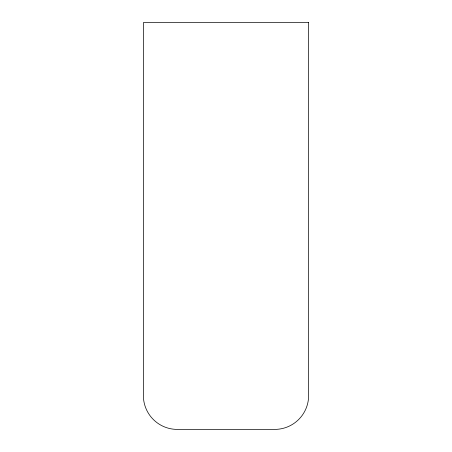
<?xml version="1.0" encoding="UTF-8"?>
<svg xmlns="http://www.w3.org/2000/svg" width="452" height="452" viewBox="0 0 452 452"><rect width="100%" height="100%" fill="white"/><g stroke="black" fill="none" stroke-linecap="round" stroke-linejoin="round"><path stroke-width="0.68" d="M308.631 22.6L143.369 22.6L143.369 395.5A33.9 33.9 0 0 0 177.269 429.4L274.731 429.4A33.9 33.9 0 0 0 308.631 395.5L308.631 22.6"/></g></svg>
